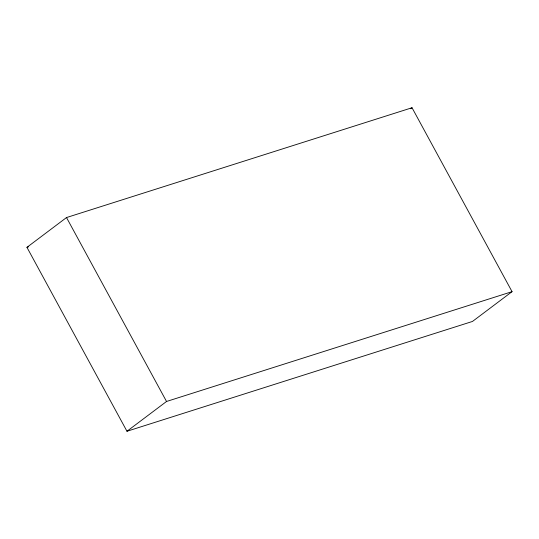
<?xml version="1.0" encoding="UTF-8"?>
<svg xmlns="http://www.w3.org/2000/svg" width="539" height="539" viewBox="0 0 539 539"><rect width="100%" height="100%" fill="white"/><g stroke="black" fill="none" stroke-linecap="round" stroke-linejoin="round"><path stroke-width="0.81" d="M26.95 247.34L66.513 217.554L412.032 107.739L512.05 291.66L472.487 321.446L126.968 431.261L26.95 247.34L28.554 246.828M410.684 108.75L412.032 107.739M126.968 431.261L166.531 401.474L512.05 291.66M66.513 217.554L166.531 401.474"/></g></svg>
